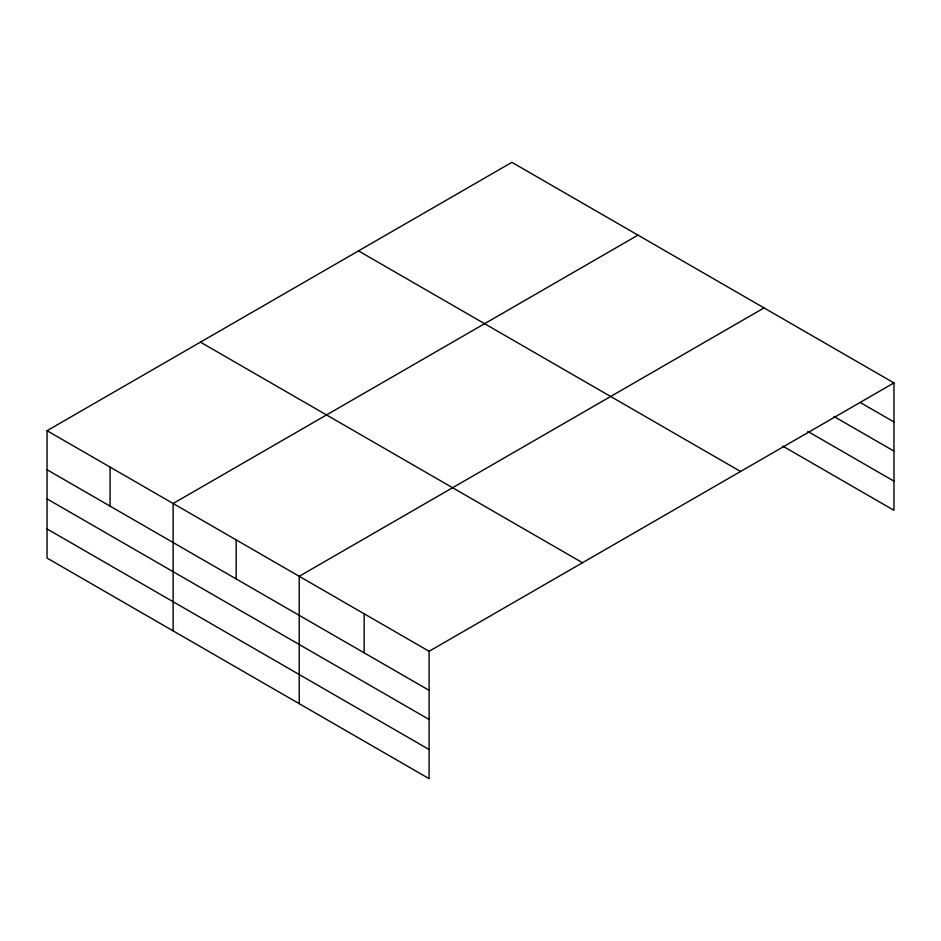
<?xml version="1.0" encoding="UTF-8"?>
<svg xmlns="http://www.w3.org/2000/svg" width="941" height="941" viewBox="0 0 941 941"><rect width="100%" height="100%" fill="white"/><g stroke="black" fill="none" stroke-linecap="round" stroke-linejoin="round"><path stroke-width="1.41" d="M47.05 430.707L429.108 651.29L429.108 778.666L47.05 558.084L47.05 430.707L511.892 162.334L893.95 382.916L893.95 510.293L782.783 446.116M637.974 235.132L173.132 503.506L173.132 630.87M764.045 307.919L299.214 576.292L299.214 703.668M429.108 651.29L893.95 382.916M860.227 402.489L893.95 421.956M833.997 416.498L893.95 451.104M807.766 431.39L893.95 481.145M358.497 250.894L740.555 471.476M200.445 342.148L582.503 562.73M47.05 469.747L429.108 690.329M47.05 498.895L429.108 719.477M47.05 528.936L429.108 749.518M364.155 613.791L364.155 652.831M236.167 539.899L236.167 578.938M110.085 467.101L110.085 506.14"/></g></svg>
